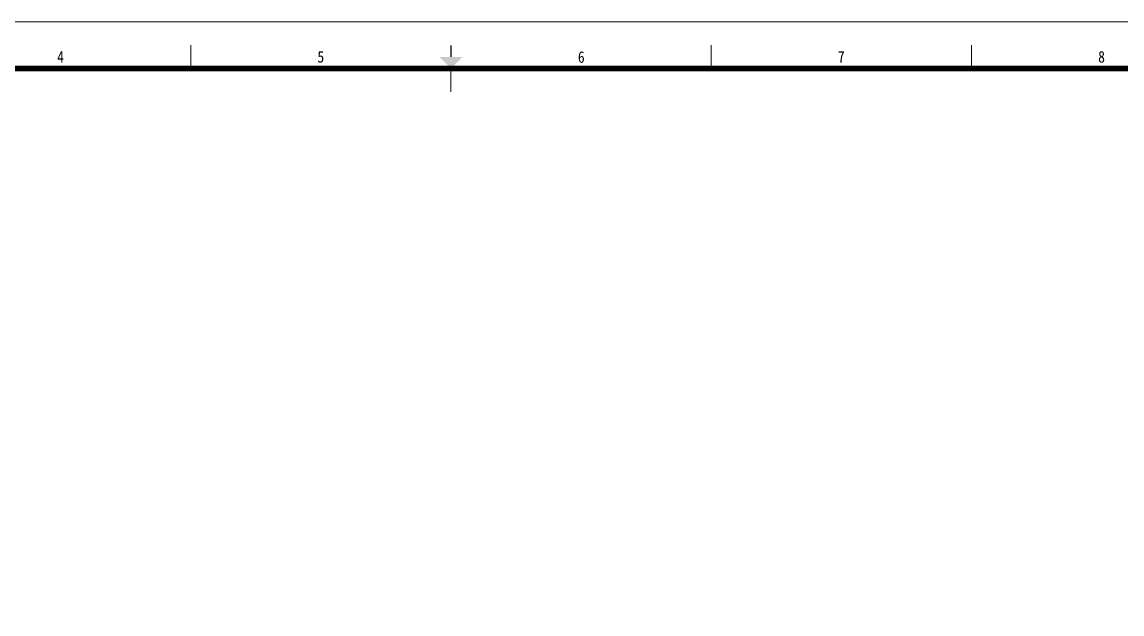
# Model space of a CAD drawing. Extents: x 534658 to 605938, y 354193 to 404593.
# Drawn here: x 560142 to 588495, y 389326 to 404593 of the extents above; entities that cross this region are included whole.
import ezdxf
from ezdxf.enums import TextEntityAlignment as Align

# ---------------------------------------------------------------- set-up
doc = ezdxf.new("R2010")
doc.units = 0
doc.header["$LTSCALE"] = 1000
doc.header["$MEASUREMENT"] = 0
doc.layers.add('PUB_TITLE', color=4, linetype='Continuous')
doc.layers.add('图框', color=7, linetype='Continuous', lineweight=5)
doc.styles.add('TKZ1', font='SIMHEI.TTF', dxfattribs={"width": 0.7})

# ---------------------------------------------------------------- blocks, each defined once
blk = doc.blocks.new('$titleblk$00000206')
at = {"layer": '图框'}
for p, q in [((-594, 420), (0, 420)), ((-345.4, 415), (-345.4, 410)), ((-233.6, 415), (-233.6, 410)), ((-177.7, 415), (-177.7, 410)), ((-289.5, 410), (-289.5, 405))]:
    blk.add_line(p, q, dxfattribs=at)
at = {"layer": '图框', "const_width": 0.3}
blk.add_lwpolyline([(-289.5, 412.5), (-289.5, 415)], dxfattribs=at)
at = {"layer": '图框', "const_width": 1.2}
blk.add_lwpolyline([(-10, 410), (-569, 410), (-569, 10), (-10, 10)], close=True, dxfattribs=at)
at = {"layer": '图框'}
blk.add_solid([(-292, 412.5), (-287, 412.5), (-289.5, 410)], dxfattribs=at)
at = {"layer": '图框', "style": 'TKZ1', "width": 0.85}
for s, p in [('4', (-373.35, 412.5)), ('5', (-317.45, 412.5)), ('6', (-261.5, 412.45)), ('7', (-205.65, 412.5)), ('8', (-149.75, 412.5))]:
    blk.add_text(s, height=2.5, dxfattribs=at).set_placement(p, align=Align.MIDDLE)

msp = doc.modelspace()

# ---------------------------------------------------------------- block references
at = {"layer": 'PUB_TITLE', "xscale": 120, "yscale": 120, "zscale": 120}
msp.add_blockref('$titleblk$00000206', (605938, 354193), dxfattribs=at)

doc.saveas('drawing.dxf')
